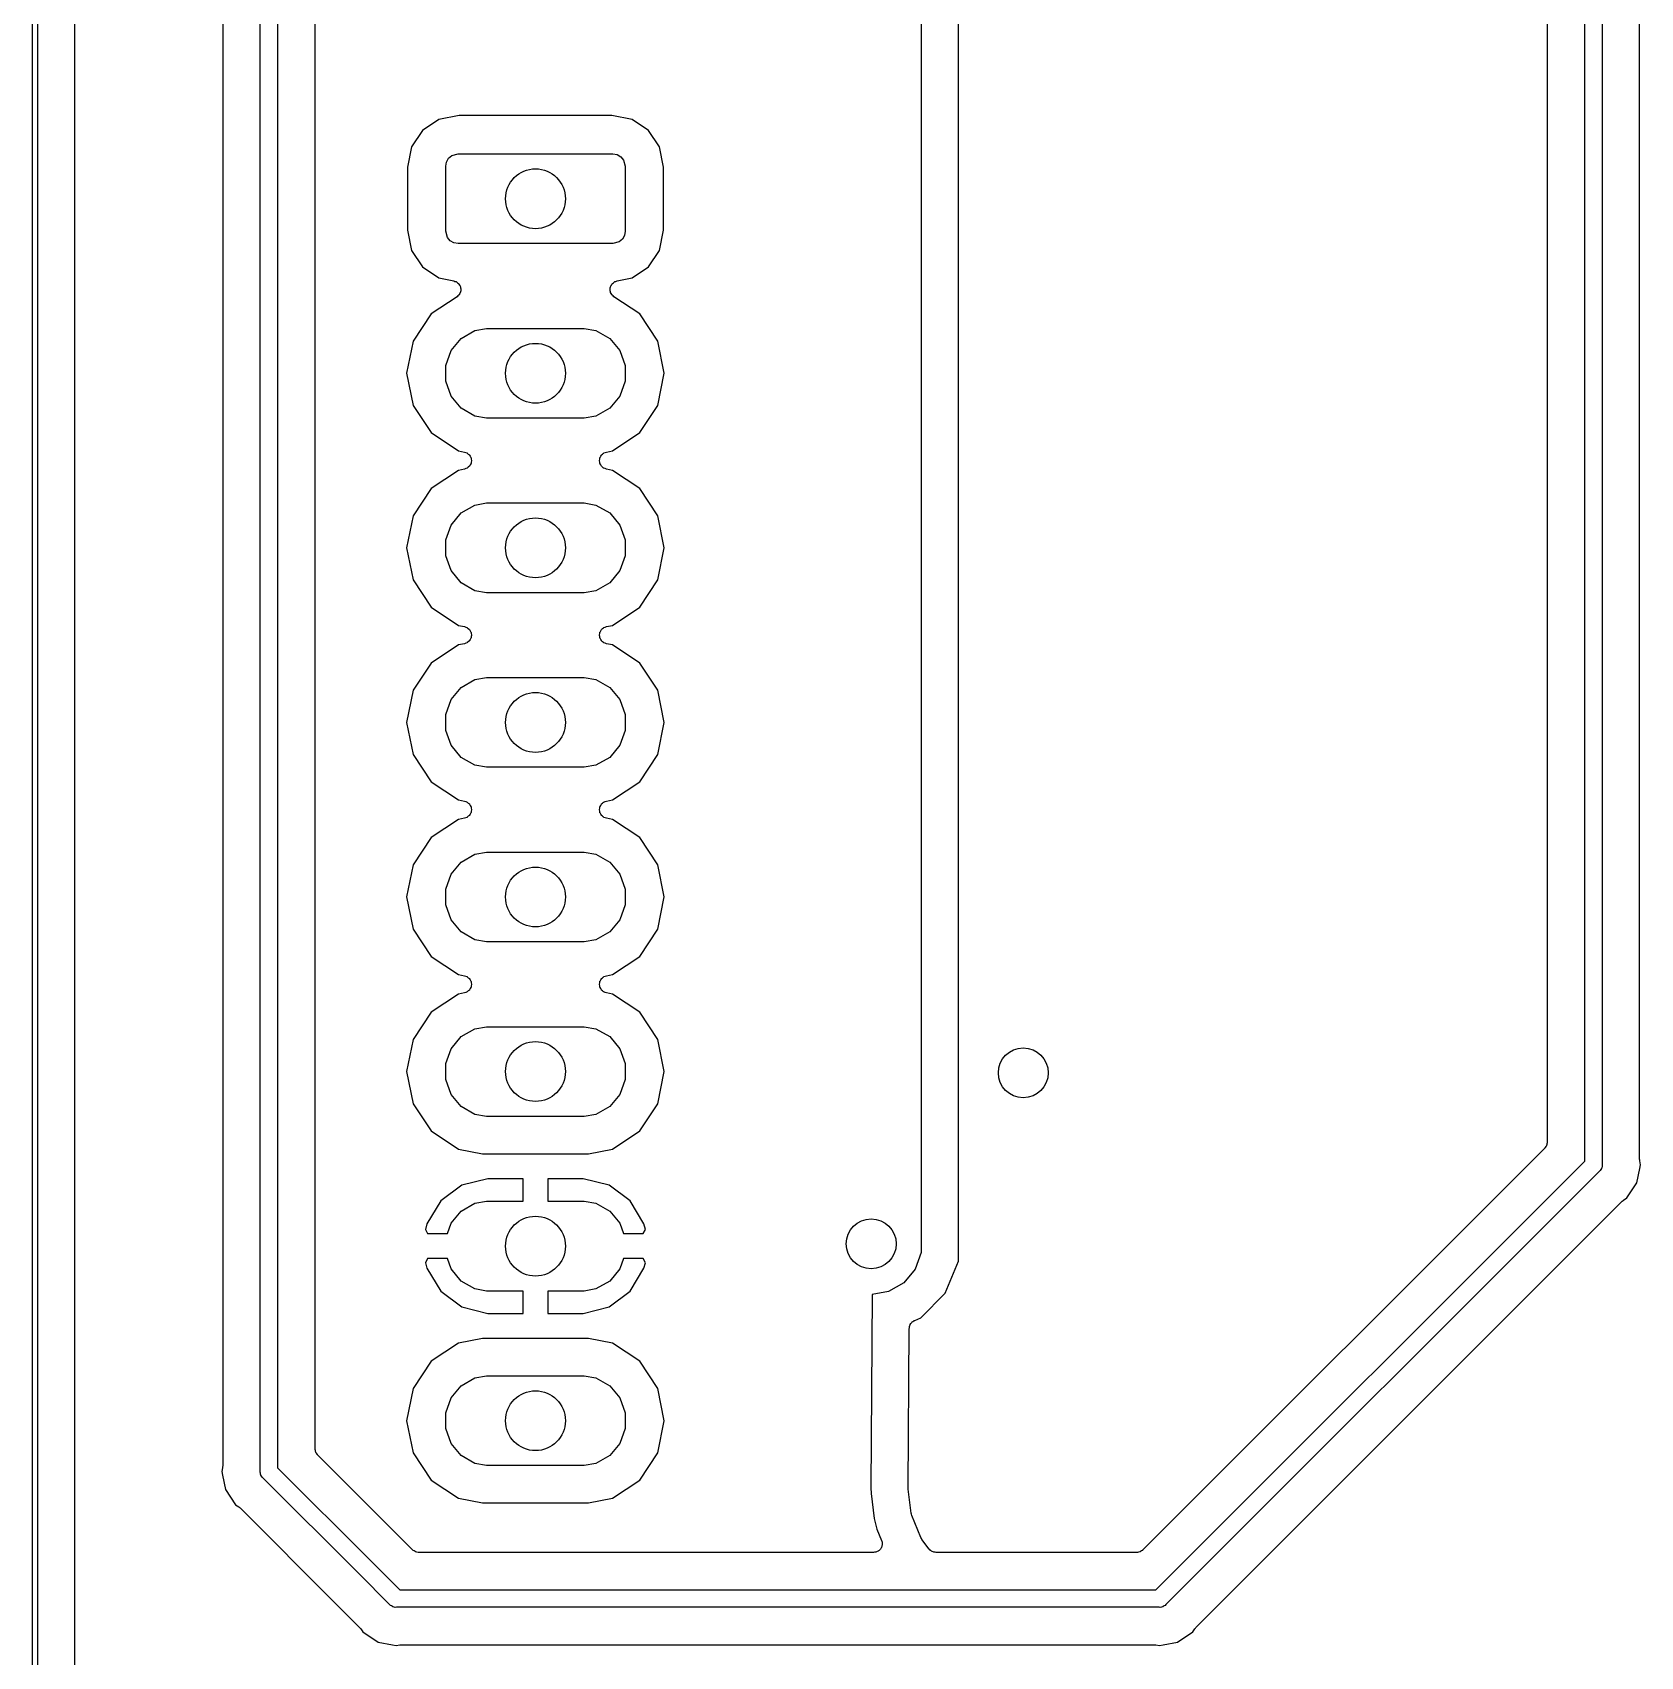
# Model space of a CAD drawing. Extents: x 81 to 161, y -172 to -32.
# Drawn here: x 81.48 to 113.72, y -142.39 to -109.82 of the extents above; entities that cross this region are included whole.
import ezdxf

# ---------------------------------------------------------------- set-up
doc = ezdxf.new("R2010")
doc.units = 0
doc.header["$MEASUREMENT"] = 0
doc.layers.add('BLACK', color=7, linetype='CONTINUOUS')

msp = doc.modelspace()

# ---------------------------------------------------------------- linework, layer by layer
at = {"layer": 'BLACK', "linetype": 'CONTINUOUS'}
for p, q in [((81.484, -170.813), (81.484, -33.2762)), ((81.584, -33.2947), (81.584, -170.794)), ((82.334, -170.411), (82.334, -33.6779)), ((86.048, -138.666), (86.048, -70.4529)), ((85.298, -70.8274), (85.298, -138.566)), ((86.398, -70.6779), (86.398, -138.602)), ((87.148, -138.218), (87.148, -71.5655)), ((99.298, -101.716), (99.298, -134.288)), ((100.048, -134.46), (100.048, -101.993)), ((112.601, -132.452), (112.601, -102.966)), ((112.951, -102.966), (112.951, -132.517)), ((111.851, -103.603), (111.851, -132.069)), ((113.701, -132.416), (113.701, -103.603)), ((89.6287, -111.57), (89.2995, -111.79)), ((90.0342, -111.489), (89.6287, -111.57)), ((93.0998, -111.489), (90.0342, -111.489)), ((93.5053, -111.57), (93.0998, -111.489)), ((93.8345, -111.79), (93.5053, -111.57)), ((89.2995, -111.79), (89.0795, -112.119)), ((94.0545, -112.119), (93.8345, -111.79)), ((89.0795, -112.119), (88.9989, -112.524)), ((89.8255, -112.346), (89.892, -112.29)), ((89.892, -112.29), (90.017, -112.257)), ((90.017, -112.257), (93.117, -112.257)), ((93.117, -112.257), (93.2025, -112.272)), ((93.2025, -112.272), (93.2777, -112.315)), ((93.2777, -112.315), (93.3335, -112.382)), ((94.1351, -112.524), (94.0545, -112.119)), ((88.9989, -112.524), (88.9989, -113.79)), ((89.767, -112.507), (89.7821, -112.421)), ((89.767, -113.807), (89.767, -112.507)), ((89.7821, -112.421), (89.8255, -112.346)), ((93.3335, -112.382), (93.367, -112.507)), ((93.367, -112.507), (93.367, -113.807)), ((94.1351, -113.79), (94.1351, -112.524)), ((88.9989, -113.79), (89.0795, -114.195)), ((89.8005, -113.932), (89.767, -113.807)), ((89.8563, -113.999), (89.8005, -113.932)), ((93.3519, -113.893), (93.3085, -113.968)), ((93.367, -113.807), (93.3519, -113.893)), ((94.0545, -114.195), (94.1351, -113.79)), ((89.0795, -114.195), (89.2995, -114.524)), ((89.9315, -114.042), (89.8563, -113.999)), ((90.017, -114.057), (89.9315, -114.042)), ((93.117, -114.057), (90.017, -114.057)), ((93.242, -114.024), (93.117, -114.057)), ((93.3085, -113.968), (93.242, -114.024)), ((93.8345, -114.524), (94.0545, -114.195)), ((89.2995, -114.524), (89.6287, -114.744)), ((93.5053, -114.744), (93.8345, -114.524)), ((89.6287, -114.744), (89.9315, -114.805)), ((89.9315, -114.805), (89.9528, -114.813)), ((89.9528, -114.813), (89.9748, -114.819)), ((89.9748, -114.819), (89.981, -114.824)), ((89.981, -114.824), (89.9882, -114.827)), ((89.9882, -114.827), (90.0054, -114.842)), ((90.0054, -114.842), (90.0238, -114.855)), ((90.0238, -114.855), (90.0281, -114.862)), ((90.0281, -114.862), (90.0339, -114.867)), ((90.0339, -114.867), (90.0449, -114.887)), ((90.0449, -114.887), (90.0576, -114.906)), ((90.0576, -114.906), (90.0594, -114.913)), ((90.0594, -114.913), (90.0631, -114.92)), ((90.0631, -114.92), (90.0666, -114.943)), ((90.0666, -114.943), (90.072, -114.965)), ((93.062, -114.965), (93.0674, -114.943)), ((93.0674, -114.943), (93.0709, -114.92)), ((93.0709, -114.92), (93.0746, -114.913)), ((93.0746, -114.913), (93.0764, -114.906)), ((93.0764, -114.906), (93.0891, -114.887)), ((93.0891, -114.887), (93.1001, -114.867)), ((93.1001, -114.867), (93.1059, -114.862)), ((93.1059, -114.862), (93.1102, -114.855)), ((93.1102, -114.855), (93.1286, -114.842)), ((93.1286, -114.842), (93.1458, -114.827)), ((93.1458, -114.827), (93.153, -114.824)), ((93.153, -114.824), (93.1592, -114.819)), ((93.1592, -114.819), (93.1812, -114.813)), ((93.1812, -114.813), (93.2025, -114.805)), ((93.2025, -114.805), (93.5053, -114.744)), ((89.9946, -115.122), (89.4774, -115.467)), ((90.0111, -115.106), (89.9946, -115.122)), ((90.029, -115.092), (90.0111, -115.106)), ((90.033, -115.085), (90.029, -115.092)), ((90.0385, -115.08), (90.033, -115.085)), ((90.0486, -115.059), (90.0385, -115.08)), ((90.0605, -115.04), (90.0486, -115.059)), ((90.062, -115.032), (90.0605, -115.04)), ((90.0654, -115.025), (90.062, -115.032)), ((90.0679, -115.003), (90.0654, -115.025)), ((90.0723, -114.98), (90.0679, -115.003)), ((90.072, -114.965), (90.0712, -114.973)), ((90.0712, -114.973), (90.0723, -114.98)), ((93.0617, -114.98), (93.0628, -114.973)), ((93.0661, -115.003), (93.0617, -114.98)), ((93.0628, -114.973), (93.062, -114.965)), ((93.0686, -115.025), (93.0661, -115.003)), ((93.072, -115.032), (93.0686, -115.025)), ((93.0735, -115.04), (93.072, -115.032)), ((93.0854, -115.059), (93.0735, -115.04)), ((93.0955, -115.08), (93.0854, -115.059)), ((93.101, -115.085), (93.0955, -115.08)), ((93.105, -115.092), (93.101, -115.085)), ((93.1229, -115.106), (93.105, -115.092)), ((93.1394, -115.122), (93.1229, -115.106)), ((93.6566, -115.467), (93.1394, -115.122)), ((89.4774, -115.467), (89.1127, -116.013)), ((94.0213, -116.013), (93.6566, -115.467)), ((90.0796, -115.957), (90.3544, -115.798)), ((90.3544, -115.798), (90.5883, -115.757)), ((90.5883, -115.757), (92.5457, -115.757)), ((92.5457, -115.757), (92.7796, -115.798)), ((92.7796, -115.798), (93.0544, -115.957)), ((89.1127, -116.013), (88.9847, -116.657)), ((89.767, -116.498), (89.8756, -116.2)), ((89.8756, -116.2), (90.0796, -115.957)), ((93.0544, -115.957), (93.2584, -116.2)), ((93.2584, -116.2), (93.367, -116.498)), ((94.1493, -116.657), (94.0213, -116.013)), ((89.767, -116.816), (89.767, -116.498)), ((93.367, -116.498), (93.367, -116.816)), ((88.9847, -116.657), (89.1127, -117.301)), ((89.8756, -117.114), (89.767, -116.816)), ((93.367, -116.816), (93.2584, -117.114)), ((94.0213, -117.301), (94.1493, -116.657)), ((90.0796, -117.357), (89.8756, -117.114)), ((93.2584, -117.114), (93.0544, -117.357)), ((89.1127, -117.301), (89.4774, -117.847)), ((90.3544, -117.516), (90.0796, -117.357)), ((90.5883, -117.557), (90.3544, -117.516)), ((92.7796, -117.516), (92.5457, -117.557)), ((93.0544, -117.357), (92.7796, -117.516)), ((93.6566, -117.847), (94.0213, -117.301)), ((89.4774, -117.847), (90.0232, -118.211)), ((92.5457, -117.557), (90.5883, -117.557)), ((93.1108, -118.211), (93.6566, -117.847)), ((90.0232, -118.211), (90.1443, -118.235)), ((90.1443, -118.235), (90.1692, -118.245)), ((90.1692, -118.245), (90.1944, -118.254)), ((90.1944, -118.254), (90.1974, -118.256)), ((90.1974, -118.256), (90.201, -118.257)), ((90.201, -118.257), (90.221, -118.275)), ((90.221, -118.275), (90.2418, -118.292)), ((90.2418, -118.522), (90.221, -118.539)), ((90.2418, -118.292), (90.2438, -118.295)), ((90.2438, -118.519), (90.2418, -118.522)), ((90.2438, -118.295), (90.2467, -118.297)), ((90.2467, -118.517), (90.2438, -118.519)), ((90.2467, -118.297), (90.2595, -118.321)), ((90.2595, -118.493), (90.2467, -118.517)), ((90.2595, -118.321), (90.2733, -118.344)), ((90.2733, -118.47), (90.2595, -118.493)), ((90.2733, -118.344), (90.2741, -118.347)), ((90.2741, -118.467), (90.2733, -118.47)), ((90.2741, -118.347), (90.2759, -118.351)), ((90.2759, -118.463), (90.2741, -118.467)), ((90.2759, -118.351), (90.28, -118.377)), ((90.28, -118.437), (90.2759, -118.463)), ((90.28, -118.377), (90.2852, -118.403)), ((90.2852, -118.411), (90.28, -118.437)), ((90.2852, -118.403), (90.2846, -118.407)), ((90.2846, -118.407), (90.2852, -118.411)), ((92.8488, -118.403), (92.854, -118.377)), ((92.8494, -118.407), (92.8488, -118.403)), ((92.8488, -118.411), (92.8494, -118.407)), ((92.854, -118.437), (92.8488, -118.411)), ((92.854, -118.377), (92.8581, -118.351)), ((92.8581, -118.463), (92.854, -118.437)), ((92.8581, -118.351), (92.8599, -118.347)), ((92.8599, -118.467), (92.8581, -118.463)), ((92.8599, -118.347), (92.8607, -118.344)), ((92.8607, -118.47), (92.8599, -118.467)), ((92.8607, -118.344), (92.8745, -118.321)), ((92.8745, -118.493), (92.8607, -118.47)), ((92.8745, -118.321), (92.8873, -118.297)), ((92.8873, -118.517), (92.8745, -118.493)), ((92.8873, -118.297), (92.8902, -118.295)), ((92.8902, -118.519), (92.8873, -118.517)), ((92.8902, -118.295), (92.8922, -118.292)), ((92.8922, -118.522), (92.8902, -118.519)), ((92.8922, -118.292), (92.913, -118.275)), ((92.913, -118.539), (92.8922, -118.522)), ((92.913, -118.275), (92.933, -118.257)), ((92.933, -118.257), (92.9366, -118.256)), ((92.9366, -118.256), (92.9396, -118.254)), ((92.9396, -118.254), (92.9648, -118.245)), ((92.9648, -118.245), (92.9897, -118.235)), ((92.9897, -118.235), (93.1108, -118.211)), ((90.0232, -118.603), (89.4774, -118.967)), ((90.1443, -118.579), (90.0232, -118.603)), ((90.1692, -118.569), (90.1443, -118.579)), ((90.1944, -118.56), (90.1692, -118.569)), ((90.1974, -118.558), (90.1944, -118.56)), ((90.201, -118.557), (90.1974, -118.558)), ((90.221, -118.539), (90.201, -118.557)), ((92.933, -118.557), (92.913, -118.539)), ((92.9366, -118.558), (92.933, -118.557)), ((92.9396, -118.56), (92.9366, -118.558)), ((92.9648, -118.569), (92.9396, -118.56)), ((92.9897, -118.579), (92.9648, -118.569)), ((93.1108, -118.603), (92.9897, -118.579)), ((93.6566, -118.967), (93.1108, -118.603)), ((89.4774, -118.967), (89.1127, -119.513)), ((94.0213, -119.513), (93.6566, -118.967)), ((89.8756, -119.7), (90.0796, -119.457)), ((90.0796, -119.457), (90.3544, -119.298)), ((90.3544, -119.298), (90.5883, -119.257)), ((90.5883, -119.257), (92.5457, -119.257)), ((92.5457, -119.257), (92.7796, -119.298)), ((92.7796, -119.298), (93.0544, -119.457)), ((93.0544, -119.457), (93.2584, -119.7)), ((89.1127, -119.513), (88.9847, -120.157)), ((89.767, -119.998), (89.8756, -119.7)), ((93.2584, -119.7), (93.367, -119.998)), ((94.1493, -120.157), (94.0213, -119.513)), ((89.767, -120.316), (89.767, -119.998)), ((93.367, -119.998), (93.367, -120.316)), ((88.9847, -120.157), (89.1127, -120.801)), ((89.8756, -120.614), (89.767, -120.316)), ((93.367, -120.316), (93.2584, -120.614)), ((94.0213, -120.801), (94.1493, -120.157)), ((89.1127, -120.801), (89.4774, -121.347)), ((90.0796, -120.857), (89.8756, -120.614)), ((93.2584, -120.614), (93.0544, -120.857)), ((93.6566, -121.347), (94.0213, -120.801)), ((90.3544, -121.016), (90.0796, -120.857)), ((90.5883, -121.057), (90.3544, -121.016)), ((92.5457, -121.057), (90.5883, -121.057)), ((92.7796, -121.016), (92.5457, -121.057)), ((93.0544, -120.857), (92.7796, -121.016)), ((89.4774, -121.347), (90.0232, -121.711)), ((93.1108, -121.711), (93.6566, -121.347)), ((90.0232, -121.711), (90.1443, -121.735)), ((90.1443, -121.735), (90.1692, -121.745)), ((90.1692, -121.745), (90.1944, -121.754)), ((90.1944, -121.754), (90.1974, -121.756)), ((90.1974, -121.756), (90.201, -121.757)), ((90.201, -121.757), (90.221, -121.775)), ((90.221, -121.775), (90.2418, -121.792)), ((92.8922, -121.792), (92.913, -121.775)), ((92.913, -121.775), (92.933, -121.757)), ((92.933, -121.757), (92.9366, -121.756)), ((92.9366, -121.756), (92.9396, -121.754)), ((92.9396, -121.754), (92.9648, -121.745)), ((92.9648, -121.745), (92.9897, -121.735)), ((92.9897, -121.735), (93.1108, -121.711)), ((90.0232, -122.103), (89.4774, -122.467)), ((90.1443, -122.079), (90.0232, -122.103)), ((90.1692, -122.069), (90.1443, -122.079)), ((90.1944, -122.06), (90.1692, -122.069)), ((90.1974, -122.058), (90.1944, -122.06)), ((90.201, -122.057), (90.1974, -122.058)), ((90.221, -122.039), (90.201, -122.057)), ((90.2418, -122.022), (90.221, -122.039)), ((90.2418, -121.792), (90.2438, -121.795)), ((90.2438, -122.019), (90.2418, -122.022)), ((90.2438, -121.795), (90.2467, -121.797)), ((90.2467, -122.017), (90.2438, -122.019)), ((90.2467, -121.797), (90.2595, -121.821)), ((90.2595, -121.993), (90.2467, -122.017)), ((90.2595, -121.821), (90.2733, -121.844)), ((90.2733, -121.97), (90.2595, -121.993)), ((90.2733, -121.844), (90.2741, -121.847)), ((90.2741, -121.967), (90.2733, -121.97)), ((90.2741, -121.847), (90.2759, -121.851)), ((90.2759, -121.963), (90.2741, -121.967)), ((90.2759, -121.851), (90.28, -121.877)), ((90.28, -121.937), (90.2759, -121.963)), ((90.28, -121.877), (90.2852, -121.903)), ((90.2852, -121.911), (90.28, -121.937)), ((90.2852, -121.903), (90.2846, -121.907)), ((90.2846, -121.907), (90.2852, -121.911)), ((92.8488, -121.903), (92.854, -121.877)), ((92.8494, -121.907), (92.8488, -121.903)), ((92.8488, -121.911), (92.8494, -121.907)), ((92.854, -121.937), (92.8488, -121.911)), ((92.854, -121.877), (92.8581, -121.851)), ((92.8581, -121.963), (92.854, -121.937)), ((92.8581, -121.851), (92.8599, -121.847)), ((92.8599, -121.967), (92.8581, -121.963)), ((92.8599, -121.847), (92.8607, -121.844)), ((92.8607, -121.97), (92.8599, -121.967)), ((92.8607, -121.844), (92.8745, -121.821)), ((92.8745, -121.993), (92.8607, -121.97)), ((92.8745, -121.821), (92.8873, -121.797)), ((92.8873, -122.017), (92.8745, -121.993)), ((92.8873, -121.797), (92.8902, -121.795)), ((92.8902, -122.019), (92.8873, -122.017)), ((92.8902, -121.795), (92.8922, -121.792)), ((92.8922, -122.022), (92.8902, -122.019)), ((92.913, -122.039), (92.8922, -122.022)), ((92.933, -122.057), (92.913, -122.039)), ((92.9366, -122.058), (92.933, -122.057)), ((92.9396, -122.06), (92.9366, -122.058)), ((92.9648, -122.069), (92.9396, -122.06)), ((92.9897, -122.079), (92.9648, -122.069)), ((93.1108, -122.103), (92.9897, -122.079)), ((93.6566, -122.467), (93.1108, -122.103)), ((89.4774, -122.467), (89.1127, -123.013)), ((90.3544, -122.798), (90.5883, -122.757)), ((90.5883, -122.757), (92.5457, -122.757)), ((92.5457, -122.757), (92.7796, -122.798)), ((94.0213, -123.013), (93.6566, -122.467)), ((89.1127, -123.013), (88.9847, -123.657)), ((89.8756, -123.2), (90.0796, -122.957)), ((90.0796, -122.957), (90.3544, -122.798)), ((92.7796, -122.798), (93.0544, -122.957)), ((93.0544, -122.957), (93.2584, -123.2)), ((94.1493, -123.657), (94.0213, -123.013)), ((89.767, -123.498), (89.8756, -123.2)), ((93.2584, -123.2), (93.367, -123.498)), ((88.9847, -123.657), (89.1127, -124.301)), ((89.767, -123.816), (89.767, -123.498)), ((93.367, -123.498), (93.367, -123.816)), ((94.0213, -124.301), (94.1493, -123.657)), ((89.8756, -124.114), (89.767, -123.816)), ((93.367, -123.816), (93.2584, -124.114)), ((89.1127, -124.301), (89.4774, -124.847)), ((90.0796, -124.357), (89.8756, -124.114)), ((90.3544, -124.516), (90.0796, -124.357)), ((93.0544, -124.357), (92.7796, -124.516)), ((93.2584, -124.114), (93.0544, -124.357)), ((93.6566, -124.847), (94.0213, -124.301)), ((90.5883, -124.557), (90.3544, -124.516)), ((92.5457, -124.557), (90.5883, -124.557)), ((92.7796, -124.516), (92.5457, -124.557)), ((89.4774, -124.847), (90.0232, -125.211)), ((93.1108, -125.211), (93.6566, -124.847)), ((90.0232, -125.211), (90.1443, -125.235)), ((90.1443, -125.235), (90.1692, -125.245)), ((90.1692, -125.245), (90.1944, -125.254)), ((90.1944, -125.254), (90.1974, -125.256)), ((90.1974, -125.256), (90.201, -125.257)), ((90.201, -125.257), (90.221, -125.275)), ((90.221, -125.275), (90.2418, -125.292)), ((90.2418, -125.292), (90.2438, -125.295)), ((90.2438, -125.295), (90.2467, -125.297)), ((90.2467, -125.297), (90.2595, -125.321)), ((90.2595, -125.321), (90.2733, -125.344)), ((90.2733, -125.344), (90.2741, -125.347)), ((90.2741, -125.347), (90.2759, -125.351)), ((90.2759, -125.351), (90.28, -125.377)), ((92.854, -125.377), (92.8581, -125.351)), ((92.8581, -125.351), (92.8599, -125.347)), ((92.8599, -125.347), (92.8607, -125.344)), ((92.8607, -125.344), (92.8745, -125.321)), ((92.8745, -125.321), (92.8873, -125.297)), ((92.8873, -125.297), (92.8902, -125.295)), ((92.8902, -125.295), (92.8922, -125.292)), ((92.8922, -125.292), (92.913, -125.275)), ((92.913, -125.275), (92.933, -125.257)), ((92.933, -125.257), (92.9366, -125.256)), ((92.9366, -125.256), (92.9396, -125.254)), ((92.9396, -125.254), (92.9648, -125.245)), ((92.9648, -125.245), (92.9897, -125.235)), ((92.9897, -125.235), (93.1108, -125.211)), ((90.0232, -125.603), (89.4774, -125.967)), ((90.1443, -125.579), (90.0232, -125.603)), ((90.1692, -125.569), (90.1443, -125.579)), ((90.1944, -125.56), (90.1692, -125.569)), ((90.1974, -125.558), (90.1944, -125.56)), ((90.201, -125.557), (90.1974, -125.558)), ((90.221, -125.539), (90.201, -125.557)), ((90.2418, -125.522), (90.221, -125.539)), ((90.2438, -125.519), (90.2418, -125.522)), ((90.2467, -125.517), (90.2438, -125.519)), ((90.2595, -125.493), (90.2467, -125.517)), ((90.2733, -125.47), (90.2595, -125.493)), ((90.2741, -125.467), (90.2733, -125.47)), ((90.2759, -125.463), (90.2741, -125.467)), ((90.28, -125.437), (90.2759, -125.463)), ((90.28, -125.377), (90.2852, -125.403)), ((90.2852, -125.411), (90.28, -125.437)), ((90.2852, -125.403), (90.2846, -125.407)), ((90.2846, -125.407), (90.2852, -125.411)), ((92.8488, -125.403), (92.854, -125.377)), ((92.8494, -125.407), (92.8488, -125.403)), ((92.8488, -125.411), (92.8494, -125.407)), ((92.854, -125.437), (92.8488, -125.411)), ((92.8581, -125.463), (92.854, -125.437)), ((92.8599, -125.467), (92.8581, -125.463)), ((92.8607, -125.47), (92.8599, -125.467)), ((92.8745, -125.493), (92.8607, -125.47)), ((92.8873, -125.517), (92.8745, -125.493)), ((92.8902, -125.519), (92.8873, -125.517)), ((92.8922, -125.522), (92.8902, -125.519)), ((92.913, -125.539), (92.8922, -125.522)), ((92.933, -125.557), (92.913, -125.539)), ((92.9366, -125.558), (92.933, -125.557)), ((92.9396, -125.56), (92.9366, -125.558)), ((92.9648, -125.569), (92.9396, -125.56)), ((92.9897, -125.579), (92.9648, -125.569)), ((93.1108, -125.603), (92.9897, -125.579)), ((93.6566, -125.967), (93.1108, -125.603)), ((89.4774, -125.967), (89.1127, -126.513)), ((94.0213, -126.513), (93.6566, -125.967)), ((90.0796, -126.457), (90.3544, -126.298)), ((90.3544, -126.298), (90.5883, -126.257)), ((90.5883, -126.257), (92.5457, -126.257)), ((92.5457, -126.257), (92.7796, -126.298)), ((92.7796, -126.298), (93.0544, -126.457)), ((89.1127, -126.513), (88.9847, -127.157)), ((89.8756, -126.7), (90.0796, -126.457)), ((93.0544, -126.457), (93.2584, -126.7)), ((94.1493, -127.157), (94.0213, -126.513)), ((89.767, -126.998), (89.8756, -126.7)), ((93.2584, -126.7), (93.367, -126.998)), ((88.9847, -127.157), (89.1127, -127.801)), ((89.767, -127.316), (89.767, -126.998)), ((89.8756, -127.614), (89.767, -127.316)), ((93.367, -127.316), (93.2584, -127.614)), ((93.367, -126.998), (93.367, -127.316)), ((94.0213, -127.801), (94.1493, -127.157)), ((90.0796, -127.857), (89.8756, -127.614)), ((93.2584, -127.614), (93.0544, -127.857)), ((89.1127, -127.801), (89.4774, -128.347)), ((90.3544, -128.016), (90.0796, -127.857)), ((93.0544, -127.857), (92.7796, -128.016)), ((93.6566, -128.347), (94.0213, -127.801)), ((90.5883, -128.057), (90.3544, -128.016)), ((92.5457, -128.057), (90.5883, -128.057)), ((92.7796, -128.016), (92.5457, -128.057)), ((89.4774, -128.347), (90.0232, -128.711)), ((93.1108, -128.711), (93.6566, -128.347)), ((90.0232, -128.711), (90.1443, -128.735)), ((90.1443, -128.735), (90.1692, -128.745)), ((90.1692, -128.745), (90.1944, -128.754)), ((90.1944, -128.754), (90.1974, -128.756)), ((90.1974, -128.756), (90.201, -128.757)), ((90.201, -128.757), (90.221, -128.775)), ((90.221, -128.775), (90.2418, -128.792)), ((90.2418, -128.792), (90.2438, -128.795)), ((90.2438, -128.795), (90.2467, -128.797)), ((90.2467, -128.797), (90.2595, -128.821)), ((90.2595, -128.821), (90.2733, -128.844)), ((90.2733, -128.844), (90.2741, -128.847)), ((90.2741, -128.847), (90.2759, -128.851)), ((90.2759, -128.851), (90.28, -128.877)), ((90.28, -128.937), (90.2759, -128.963)), ((90.28, -128.877), (90.2852, -128.903)), ((90.2852, -128.911), (90.28, -128.937)), ((90.2852, -128.903), (90.2846, -128.907)), ((90.2846, -128.907), (90.2852, -128.911)), ((92.8488, -128.903), (92.854, -128.877)), ((92.8494, -128.907), (92.8488, -128.903)), ((92.8488, -128.911), (92.8494, -128.907)), ((92.854, -128.937), (92.8488, -128.911)), ((92.854, -128.877), (92.8581, -128.851)), ((92.8581, -128.963), (92.854, -128.937)), ((92.8581, -128.851), (92.8599, -128.847)), ((92.8599, -128.847), (92.8607, -128.844)), ((92.8607, -128.844), (92.8745, -128.821)), ((92.8745, -128.821), (92.8873, -128.797)), ((92.8873, -128.797), (92.8902, -128.795)), ((92.8902, -128.795), (92.8922, -128.792)), ((92.8922, -128.792), (92.913, -128.775)), ((92.913, -128.775), (92.933, -128.757)), ((92.933, -128.757), (92.9366, -128.756)), ((92.9366, -128.756), (92.9396, -128.754)), ((92.9396, -128.754), (92.9648, -128.745)), ((92.9648, -128.745), (92.9897, -128.735)), ((92.9897, -128.735), (93.1108, -128.711)), ((90.0232, -129.103), (89.4774, -129.467)), ((90.1443, -129.079), (90.0232, -129.103)), ((90.1692, -129.069), (90.1443, -129.079)), ((90.1944, -129.06), (90.1692, -129.069)), ((90.1974, -129.058), (90.1944, -129.06)), ((90.201, -129.057), (90.1974, -129.058)), ((90.221, -129.039), (90.201, -129.057)), ((90.2418, -129.022), (90.221, -129.039)), ((90.2438, -129.019), (90.2418, -129.022)), ((90.2467, -129.017), (90.2438, -129.019)), ((90.2595, -128.993), (90.2467, -129.017)), ((90.2733, -128.97), (90.2595, -128.993)), ((90.2741, -128.967), (90.2733, -128.97)), ((90.2759, -128.963), (90.2741, -128.967)), ((92.8599, -128.967), (92.8581, -128.963)), ((92.8607, -128.97), (92.8599, -128.967)), ((92.8745, -128.993), (92.8607, -128.97)), ((92.8873, -129.017), (92.8745, -128.993)), ((92.8902, -129.019), (92.8873, -129.017)), ((92.8922, -129.022), (92.8902, -129.019)), ((92.913, -129.039), (92.8922, -129.022)), ((92.933, -129.057), (92.913, -129.039)), ((92.9366, -129.058), (92.933, -129.057)), ((92.9396, -129.06), (92.9366, -129.058)), ((92.9648, -129.069), (92.9396, -129.06)), ((92.9897, -129.079), (92.9648, -129.069)), ((93.1108, -129.103), (92.9897, -129.079)), ((93.6566, -129.467), (93.1108, -129.103)), ((89.4774, -129.467), (89.1127, -130.013)), ((94.0213, -130.013), (93.6566, -129.467)), ((90.0796, -129.957), (90.3544, -129.798)), ((90.3544, -129.798), (90.5883, -129.757)), ((90.5883, -129.757), (92.5457, -129.757)), ((92.5457, -129.757), (92.7796, -129.798)), ((92.7796, -129.798), (93.0544, -129.957)), ((89.1127, -130.013), (88.9847, -130.657)), ((89.767, -130.498), (89.8756, -130.2)), ((89.8756, -130.2), (90.0796, -129.957)), ((93.0544, -129.957), (93.2584, -130.2)), ((93.2584, -130.2), (93.367, -130.498)), ((94.1493, -130.657), (94.0213, -130.013)), ((89.767, -130.816), (89.767, -130.498)), ((93.367, -130.498), (93.367, -130.816)), ((88.9847, -130.657), (89.1127, -131.301)), ((89.8756, -131.114), (89.767, -130.816)), ((93.367, -130.816), (93.2584, -131.114)), ((94.0213, -131.301), (94.1493, -130.657)), ((90.0796, -131.357), (89.8756, -131.114)), ((93.2584, -131.114), (93.0544, -131.357)), ((89.1127, -131.301), (89.4774, -131.847)), ((90.3544, -131.516), (90.0796, -131.357)), ((90.5883, -131.557), (90.3544, -131.516)), ((92.7796, -131.516), (92.5457, -131.557)), ((93.0544, -131.357), (92.7796, -131.516)), ((93.6566, -131.847), (94.0213, -131.301)), ((89.4774, -131.847), (90.0232, -132.211)), ((92.5457, -131.557), (90.5883, -131.557)), ((93.1108, -132.211), (93.6566, -131.847)), ((111.8, -132.193), (103.745, -140.248)), ((111.804, -132.186), (111.8, -132.193)), ((111.81, -132.181), (111.804, -132.186)), ((111.821, -132.162), (111.81, -132.181)), ((111.835, -132.143), (111.821, -132.162)), ((111.837, -132.135), (111.835, -132.143)), ((111.84, -132.129), (111.837, -132.135)), ((111.844, -132.106), (111.84, -132.129)), ((111.85, -132.084), (111.844, -132.106)), ((111.851, -132.069), (111.85, -132.076)), ((111.85, -132.076), (111.85, -132.084)), ((90.0232, -132.211), (90.5045, -132.307)), ((90.5045, -132.307), (92.6295, -132.307)), ((92.6295, -132.307), (93.1108, -132.211)), ((104.004, -141.049), (112.601, -132.452)), ((112.951, -132.517), (112.953, -132.54)), ((113.704, -132.433), (113.701, -132.416)), ((113.704, -132.45), (113.704, -132.433)), ((113.719, -132.524), (113.704, -132.45)), ((113.704, -132.599), (113.719, -132.524)), ((90.6136, -132.807), (90.0904, -132.938)), ((91.317, -132.807), (90.6136, -132.807)), ((91.317, -133.257), (91.317, -132.807)), ((91.817, -132.807), (91.817, -133.257)), ((92.5204, -132.807), (91.817, -132.807)), ((93.0436, -132.938), (92.5204, -132.807)), ((112.894, -132.654), (104.206, -141.342)), ((112.912, -132.639), (112.894, -132.654)), ((112.924, -132.619), (112.912, -132.639)), ((112.937, -132.6), (112.924, -132.619)), ((112.939, -132.592), (112.937, -132.6)), ((112.943, -132.585), (112.939, -132.592)), ((112.947, -132.562), (112.943, -132.585)), ((112.953, -132.54), (112.947, -132.562)), ((113.647, -132.885), (113.704, -132.599)), ((90.0904, -132.938), (89.6678, -133.252)), ((93.4662, -133.252), (93.0436, -132.938)), ((113.443, -133.191), (113.647, -132.885)), ((89.6678, -133.252), (89.3919, -133.712)), ((89.8756, -133.7), (90.0796, -133.457)), ((90.0796, -133.457), (90.3544, -133.298)), ((90.3544, -133.298), (90.5883, -133.257)), ((90.5883, -133.257), (91.317, -133.257)), ((91.817, -133.257), (92.5457, -133.257)), ((92.5457, -133.257), (92.7796, -133.298)), ((92.7796, -133.298), (93.0544, -133.457)), ((93.0544, -133.457), (93.2584, -133.7)), ((93.7421, -133.712), (93.4662, -133.252)), ((104.807, -141.801), (113.353, -133.255)), ((113.353, -133.255), (113.368, -133.245)), ((113.368, -133.245), (113.38, -133.233)), ((113.38, -133.233), (113.443, -133.191)), ((89.3919, -133.712), (89.3614, -133.824)), ((89.3614, -133.824), (89.4055, -133.907)), ((89.8002, -133.907), (89.8756, -133.7)), ((93.2584, -133.7), (93.3338, -133.907)), ((93.7285, -133.907), (93.7726, -133.824)), ((93.7726, -133.824), (93.7421, -133.712)), ((89.4055, -133.907), (89.8002, -133.907)), ((93.3338, -133.907), (93.7285, -133.907)), ((89.4055, -134.407), (89.3614, -134.49)), ((89.8002, -134.407), (89.4055, -134.407)), ((89.8756, -134.614), (89.8002, -134.407)), ((93.3338, -134.407), (93.2584, -134.614)), ((93.7285, -134.407), (93.3338, -134.407)), ((93.7726, -134.49), (93.7285, -134.407)), ((99.298, -134.288), (99.1774, -134.62)), ((99.7816, -135.103), (100.048, -134.46)), ((89.3614, -134.49), (89.3919, -134.602)), ((89.3919, -134.602), (89.6678, -135.062)), ((90.0796, -134.857), (89.8756, -134.614)), ((93.2584, -134.614), (93.0544, -134.857)), ((93.4662, -135.062), (93.7421, -134.602)), ((93.7421, -134.602), (93.7726, -134.49)), ((99.1774, -134.62), (98.9507, -134.89)), ((89.6678, -135.062), (90.0904, -135.376)), ((90.3544, -135.016), (90.0796, -134.857)), ((90.5883, -135.057), (90.3544, -135.016)), ((91.317, -135.057), (90.5883, -135.057)), ((91.317, -135.507), (91.317, -135.057)), ((92.5457, -135.057), (91.817, -135.057)), ((91.817, -135.057), (91.817, -135.507)), ((92.7796, -135.016), (92.5457, -135.057)), ((93.0544, -134.857), (92.7796, -135.016)), ((93.0436, -135.376), (93.4662, -135.062)), ((98.3157, -135.124), (98.2878, -139.004)), ((98.6453, -135.066), (98.3157, -135.124)), ((98.9507, -134.89), (98.6453, -135.066)), ((99.2893, -135.596), (99.7816, -135.103)), ((90.0904, -135.376), (90.6136, -135.507)), ((92.5204, -135.507), (93.0436, -135.376)), ((90.6136, -135.507), (91.317, -135.507)), ((91.817, -135.507), (92.5204, -135.507)), ((99.0623, -135.784), (99.0682, -135.766)), ((99.0682, -135.766), (99.0718, -135.746)), ((99.0718, -135.746), (99.0773, -135.737)), ((99.0773, -135.737), (99.0806, -135.726)), ((99.0806, -135.726), (99.0926, -135.711)), ((99.0926, -135.711), (99.1025, -135.694)), ((99.1025, -135.694), (99.1109, -135.687)), ((99.1109, -135.687), (99.1176, -135.678)), ((99.1176, -135.678), (99.1342, -135.668)), ((99.1342, -135.668), (99.1494, -135.655)), ((99.1494, -135.655), (99.1596, -135.651)), ((99.1596, -135.651), (99.1688, -135.645)), ((99.1688, -135.645), (99.2893, -135.596)), ((90.0232, -136.103), (89.4774, -136.467)), ((90.5045, -136.007), (90.0232, -136.103)), ((92.6295, -136.007), (90.5045, -136.007)), ((93.1108, -136.103), (92.6295, -136.007)), ((93.6566, -136.467), (93.1108, -136.103)), ((99.0378, -139.004), (99.0608, -135.806)), ((99.0608, -135.806), (99.0628, -135.795)), ((99.0628, -135.795), (99.0623, -135.784)), ((89.4774, -136.467), (89.1127, -137.013)), ((90.3544, -136.798), (90.5883, -136.757)), ((90.5883, -136.757), (92.5457, -136.757)), ((92.5457, -136.757), (92.7796, -136.798)), ((94.0213, -137.013), (93.6566, -136.467)), ((89.1127, -137.013), (88.9847, -137.657)), ((89.8756, -137.2), (90.0796, -136.957)), ((90.0796, -136.957), (90.3544, -136.798)), ((92.7796, -136.798), (93.0544, -136.957)), ((93.0544, -136.957), (93.2584, -137.2)), ((94.1493, -137.657), (94.0213, -137.013)), ((89.767, -137.498), (89.8756, -137.2)), ((93.2584, -137.2), (93.367, -137.498)), ((88.9847, -137.657), (89.1127, -138.301)), ((89.767, -137.816), (89.767, -137.498)), ((93.367, -137.498), (93.367, -137.816)), ((94.0213, -138.301), (94.1493, -137.657)), ((89.8756, -138.114), (89.767, -137.816)), ((93.367, -137.816), (93.2584, -138.114)), ((87.1493, -138.226), (87.148, -138.218)), ((87.1487, -138.234), (87.1493, -138.226)), ((87.1546, -138.256), (87.1487, -138.234)), ((87.1586, -138.278), (87.1546, -138.256)), ((87.1624, -138.285), (87.1586, -138.278)), ((87.1644, -138.292), (87.1624, -138.285)), ((87.1775, -138.311), (87.1644, -138.292)), ((87.189, -138.331), (87.1775, -138.311)), ((87.1949, -138.336), (87.189, -138.331)), ((87.1993, -138.342), (87.1949, -138.336)), ((88.8687, -140.012), (87.1993, -138.342)), ((89.1127, -138.301), (89.4774, -138.847)), ((90.0796, -138.357), (89.8756, -138.114)), ((90.3544, -138.516), (90.0796, -138.357)), ((93.0544, -138.357), (92.7796, -138.516)), ((93.2584, -138.114), (93.0544, -138.357)), ((93.6566, -138.847), (94.0213, -138.301)), ((85.2946, -138.6), (85.2799, -138.674)), ((85.2799, -138.674), (85.2946, -138.748)), ((85.295, -138.583), (85.2946, -138.6)), ((85.298, -138.566), (85.295, -138.583)), ((86.046, -138.689), (86.048, -138.666)), ((86.052, -138.712), (86.046, -138.689)), ((86.056, -138.735), (86.052, -138.712)), ((86.398, -138.602), (88.2726, -140.476)), ((90.5883, -138.557), (90.3544, -138.516)), ((92.5457, -138.557), (90.5883, -138.557)), ((92.7796, -138.516), (92.5457, -138.557)), ((85.2946, -138.748), (85.3517, -139.035)), ((85.3517, -139.035), (85.5561, -139.341)), ((86.0599, -138.742), (86.056, -138.735)), ((86.062, -138.749), (86.0599, -138.742)), ((86.0753, -138.768), (86.062, -138.749)), ((86.0869, -138.788), (86.0753, -138.768)), ((86.1047, -138.803), (86.0869, -138.788)), ((88.0251, -140.724), (86.1047, -138.803)), ((89.4774, -138.847), (90.0232, -139.211)), ((93.1108, -139.211), (93.6566, -138.847)), ((98.2878, -139.004), (98.2942, -139.114)), ((99.0397, -139.015), (99.0378, -139.004)), ((99.0392, -139.027), (99.0397, -139.015)), ((99.0998, -139.512), (99.0392, -139.027)), ((85.5561, -139.341), (85.619, -139.383)), ((90.0232, -139.211), (90.5045, -139.307)), ((90.5045, -139.307), (92.6295, -139.307)), ((92.6295, -139.307), (93.1108, -139.211)), ((98.2942, -139.114), (98.357, -139.617)), ((85.619, -139.383), (85.6315, -139.395)), ((85.6315, -139.395), (85.6455, -139.405)), ((85.6455, -139.405), (87.5605, -141.32)), ((98.357, -139.617), (98.4125, -139.829)), ((99.1065, -139.534), (99.0998, -139.512)), ((99.1114, -139.557), (99.1065, -139.534)), ((99.2917, -139.999), (99.1114, -139.557)), ((89.1049, -140.248), (88.8687, -140.012)), ((88.8687, -140.012), (88.8687, -140.012)), ((98.4125, -139.829), (98.5058, -140.058)), ((99.3039, -140.019), (99.2917, -139.999)), ((89.1112, -140.252), (89.1049, -140.248)), ((89.1161, -140.258), (89.1112, -140.252)), ((89.136, -140.269), (89.1161, -140.258)), ((89.1547, -140.283), (89.136, -140.269)), ((89.1621, -140.285), (89.1547, -140.283)), ((89.1688, -140.288), (89.1621, -140.285)), ((89.1913, -140.292), (89.1688, -140.288)), ((89.2134, -140.298), (89.1913, -140.292)), ((89.2211, -140.298), (89.2134, -140.298)), ((89.2286, -140.299), (89.2211, -140.298)), ((98.3437, -140.299), (89.2286, -140.299)), ((98.362, -140.296), (98.3437, -140.299)), ((98.3806, -140.295), (98.362, -140.296)), ((98.3917, -140.291), (98.3806, -140.295)), ((98.4036, -140.288), (98.3917, -140.291)), ((98.4197, -140.279), (98.4036, -140.288)), ((98.4369, -140.272), (98.4197, -140.279)), ((98.4458, -140.264), (98.4369, -140.272)), ((98.4562, -140.258), (98.4458, -140.264)), ((98.4682, -140.244), (98.4562, -140.258)), ((98.4819, -140.231), (98.4682, -140.244)), ((98.4875, -140.221), (98.4819, -140.231)), ((98.4953, -140.212), (98.4875, -140.221)), ((98.5016, -140.194), (98.4953, -140.212)), ((98.5103, -140.178), (98.5016, -140.194)), ((98.5058, -140.058), (98.5097, -140.076)), ((98.5097, -140.076), (98.5161, -140.094)), ((98.5119, -140.166), (98.5103, -140.178)), ((98.5161, -140.154), (98.5119, -140.166)), ((98.5161, -140.094), (98.5161, -140.106)), ((98.5161, -140.106), (98.5186, -140.117)), ((98.5186, -140.117), (98.5161, -140.136)), ((98.5161, -140.136), (98.5161, -140.154)), ((99.3144, -140.039), (99.3039, -140.019)), ((99.4595, -140.23), (99.3144, -140.039)), ((99.4738, -140.243), (99.4595, -140.23)), ((99.4863, -140.258), (99.4738, -140.243)), ((99.4959, -140.264), (99.4863, -140.258)), ((99.5041, -140.271), (99.4959, -140.264)), ((99.5221, -140.279), (99.5041, -140.271)), ((99.539, -140.288), (99.5221, -140.279)), ((99.5499, -140.29), (99.539, -140.288)), ((99.5601, -140.295), (99.5499, -140.29)), ((99.5796, -140.296), (99.5601, -140.295)), ((99.5988, -140.299), (99.5796, -140.296)), ((103.621, -140.299), (99.5988, -140.299)), ((103.628, -140.298), (103.621, -140.299)), ((103.636, -140.298), (103.628, -140.298)), ((103.658, -140.292), (103.636, -140.298)), ((103.681, -140.288), (103.658, -140.292)), ((103.687, -140.285), (103.681, -140.288)), ((103.695, -140.283), (103.687, -140.285)), ((103.714, -140.269), (103.695, -140.283)), ((103.733, -140.258), (103.714, -140.269)), ((103.738, -140.252), (103.733, -140.258)), ((103.745, -140.248), (103.738, -140.252)), ((88.2726, -140.476), (88.2726, -140.476)), ((88.2726, -140.476), (88.8455, -141.049)), ((88.6439, -141.342), (88.0251, -140.724)), ((88.0251, -140.724), (88.0251, -140.724)), ((88.8455, -141.049), (104.004, -141.049)), ((87.5605, -141.32), (87.5605, -141.32)), ((87.5605, -141.32), (88.0423, -141.801)), ((88.6588, -141.36), (88.6439, -141.342)), ((88.6789, -141.372), (88.6588, -141.36)), ((88.6979, -141.385), (88.6789, -141.372)), ((88.7055, -141.387), (88.6979, -141.385)), ((88.7122, -141.391), (88.7055, -141.387)), ((88.7351, -141.395), (88.7122, -141.391)), ((88.7575, -141.401), (88.7351, -141.395)), ((88.7806, -141.399), (88.7575, -141.401)), ((104.069, -141.399), (88.7806, -141.399)), ((104.092, -141.401), (104.069, -141.399)), ((104.114, -141.395), (104.092, -141.401)), ((104.137, -141.391), (104.114, -141.395)), ((104.144, -141.387), (104.137, -141.391)), ((104.152, -141.385), (104.144, -141.387)), ((104.171, -141.372), (104.152, -141.385)), ((104.191, -141.36), (104.171, -141.372)), ((104.206, -141.342), (104.191, -141.36)), ((88.0423, -141.801), (88.0522, -141.816)), ((88.0522, -141.816), (88.0641, -141.828)), ((88.0641, -141.828), (88.1061, -141.891)), ((88.1061, -141.891), (88.4121, -142.095)), ((104.437, -142.095), (104.743, -141.891)), ((104.743, -141.891), (104.785, -141.828)), ((104.785, -141.828), (104.797, -141.816)), ((104.797, -141.816), (104.807, -141.801)), ((88.4121, -142.095), (88.6988, -142.152)), ((88.6988, -142.152), (88.773, -142.167)), ((88.773, -142.167), (88.8472, -142.152)), ((88.8472, -142.152), (88.8644, -142.152)), ((88.8644, -142.152), (88.8813, -142.149)), ((88.8813, -142.149), (103.968, -142.149)), ((103.968, -142.149), (103.985, -142.152)), ((103.985, -142.152), (104.002, -142.152)), ((104.002, -142.152), (104.077, -142.167)), ((104.077, -142.167), (104.151, -142.152)), ((104.151, -142.152), (104.437, -142.095))]:
    msp.add_line(p, q, dxfattribs=at)
at = {"layer": 'BLACK'}
for centre, radius in [((91.567, -113.157), 0.6), ((91.567, -113.157), 0.6), ((91.567, -116.657), 0.6), ((91.567, -116.657), 0.6), ((91.567, -120.157), 0.6), ((91.567, -120.157), 0.6), ((91.567, -123.657), 0.6), ((91.567, -123.657), 0.6), ((91.567, -127.157), 0.6), ((91.567, -127.157), 0.6), ((91.567, -130.657), 0.6), ((91.567, -130.657), 0.6), ((101.346, -130.683), 0.5), ((91.567, -134.157), 0.6), ((91.567, -134.157), 0.6), ((98.298, -134.112), 0.5), ((91.567, -137.657), 0.6), ((91.567, -137.657), 0.6)]:
    msp.add_circle(centre, radius, dxfattribs=at)

doc.saveas('drawing.dxf')
